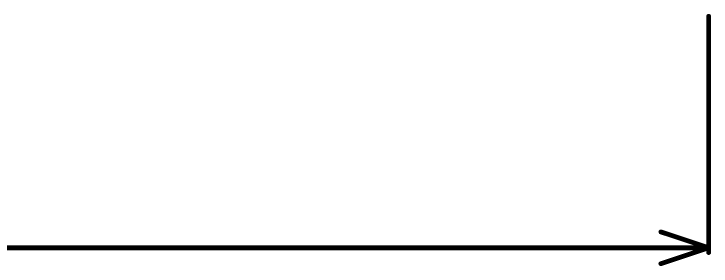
# Model space of a CAD drawing. Header units: millimetres. Extents: x -0.36 to 5.33, y -0.63 to 3.45.
# Drawn here: x 3.862 to 5.32, y -0.607 to -0.079 of the extents above; entities that cross this region are included whole.
import ezdxf

# ---------------------------------------------------------------- set-up
doc = ezdxf.new("R2010")
doc.units = ezdxf.units.MM
doc.header["$MEASUREMENT"] = 0
doc.layers.add('Mechanical1', color=6, linetype='Continuous')

msp = doc.modelspace()

# ---------------------------------------------------------------- linework, layer by layer
at = {"layer": 'Mechanical1', "const_width": 0.01}
for points in [[(5.315, -0.579), (5.315, -0.084)], [(5.215, -0.5357), (5.315, -0.569)], [(3.024, -0.569), (5.315, -0.569)], [(5.215, -0.6023), (5.315, -0.569)]]:
    msp.add_lwpolyline(points, dxfattribs=at)
at = {"layer": 'Mechanical1', "const_width": 0.005}
for points in [[(5.3125, -0.084, 1), (5.3175, -0.084, 1)], [(5.2125, -0.5357, 1), (5.2175, -0.5357, 1)], [(5.3125, -0.569, 1), (5.3175, -0.569, 1)], [(5.3125, -0.569, 1), (5.3175, -0.569, 1)], [(5.3125, -0.569, 1), (5.3175, -0.569, 1)], [(5.3125, -0.579, 1), (5.3175, -0.579, 1)], [(5.2125, -0.6023, 1), (5.2175, -0.6023, 1)]]:
    msp.add_lwpolyline(points, format="xyb", close=True, dxfattribs=at)

doc.saveas('drawing.dxf')
